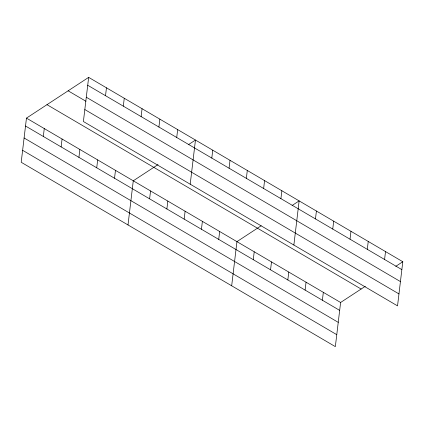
<?xml version="1.0" encoding="UTF-8"?>
<svg xmlns="http://www.w3.org/2000/svg" width="424" height="424" viewBox="0 0 424 424"><rect width="100%" height="100%" fill="white"/><g stroke="black" fill="none" stroke-linecap="round" stroke-linejoin="round"><path stroke-width="0.64" d="M88.658 77.364L83.395 121.518L397.537 305.879L402.8 261.73L88.658 77.364L26.463 118.121L21.2 162.27L335.342 346.636L340.605 302.482L365.361 286.264M43.328 136.459L44.266 128.567M61.125 146.911L62.068 139.014M78.928 157.357L79.871 149.46M96.73 167.803L97.668 159.912M105.518 95.707L106.461 87.81M114.533 178.25L115.471 170.358M123.32 106.154L124.258 98.257M128.006 224.959L133.274 180.804L158.025 164.581M141.123 116.6L142.061 108.703M149.608 198.84L150.552 190.943M158.921 127.046L159.864 119.155M166.886 208.979L167.83 201.082M176.723 137.493L177.667 129.601M184.164 219.118L185.108 211.226M190.201 184.202L195.464 140.047L188.447 144.648M201.442 229.257L202.386 221.365M211.804 158.083L212.742 150.186M218.72 239.396L219.664 231.504M229.082 168.222L230.02 160.325M231.674 285.797L236.942 241.643L261.163 225.769M246.36 178.361L247.298 170.469M253.276 259.679L254.22 251.782M263.638 188.5L264.576 180.608M270.554 269.818L271.498 261.926M280.916 198.639L281.854 190.747M287.832 279.957L288.776 272.065M293.869 245.04L299.132 200.886L292.11 205.486M305.11 290.096L306.054 282.204M315.472 218.922L316.41 211.025M322.388 300.24L323.327 292.343M332.75 229.061L333.688 221.169M350.028 239.2L350.966 231.308M367.301 249.344L368.244 241.447M384.579 259.483L385.522 251.586M395.778 266.33L402.8 261.73M87.715 85.256L401.857 269.622M86.289 97.223L400.431 281.589M68.137 90.816L85.934 101.262M84.821 109.551L398.963 293.917M46.99 104.67L361.131 289.036M26.463 118.121L340.605 302.482M25.525 126.013L339.666 310.379M24.099 137.98L338.241 322.346M22.626 150.308L336.767 334.674"/></g></svg>
